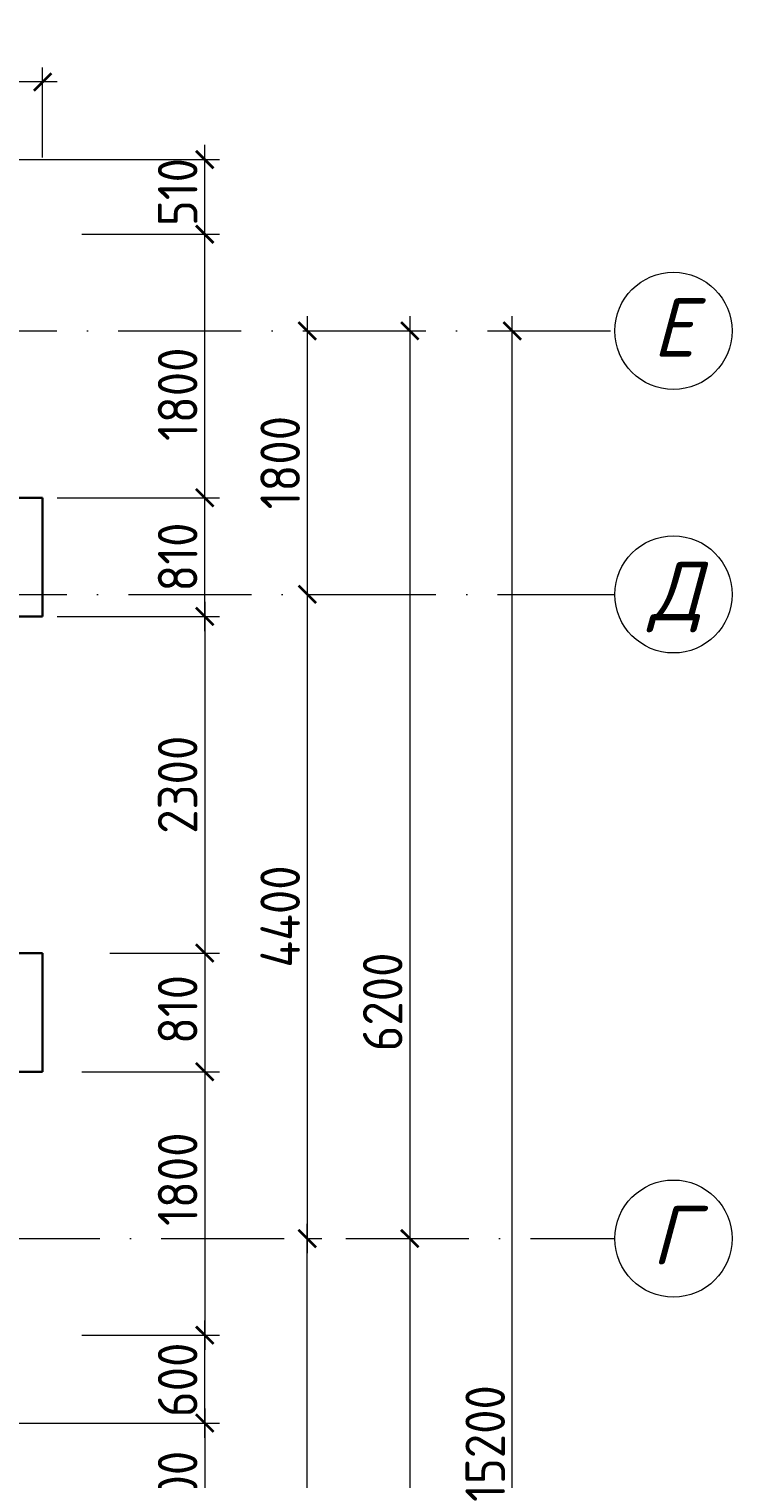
# Model space of a CAD drawing. Header units: millimetres. Extents: x 854812 to 1164625, y 589925 to 823301.
# Drawn here: x 978690 to 983490, y 698130 to 708027 of the extents above; entities that cross this region are included whole.
import ezdxf
from ezdxf.enums import TextEntityAlignment as Align

# ---------------------------------------------------------------- set-up
doc = ezdxf.new("R2010")
doc.units = ezdxf.units.MM
doc.linetypes.add('ACAD_ISO10W100', pattern=[18, 12, -3, 0, -3])
doc.linetypes.add('JIS_08_15', pattern=[17.25, 15, -0.75, 0.75, -0.75])
doc.layers.get('Defpoints').update_dxf_attribs({"color": 40})
for name, color, linetype, lineweight in [('оси', 50, 'JIS_08_15', 9), ('размеры', 215, 'Continuous', 13), ('стены', 172, 'Continuous', 30), ('текст', 7, 'Continuous', 13), ('ФАСАД', 7, 'Continuous', 13)]:
    doc.layers.add(name, color=color, linetype=linetype, lineweight=lineweight)
doc.styles.add('GOST 2.304', font='isocpeur.ttf', dxfattribs={"width": 0.9})
doc.styles.add('Isocpeur', font='isocpeui.ttf')
doc.dimstyles.new('1', dxfattribs={"dimscale": 100, "dimtxt": 2.7, "dimasz": 1.2, "dimexe": 1, "dimexo": 1, "dimgap": 0.5, "dimtad": 1, "dimdec": 0, "dimzin": 0, "dimdsep": 46, "dimtxsty": 'GOST 2.304', "dimblk": 'ARCHTICK', "dimcen": 0.09, "dimdle": 1, "dimclrd": 256, "dimclre": 256, "dimclrt": 7, "dimadec": 0, "dimazin": 0, "dimtfac": 1, "dimtdec": 0, "dimtmove": 1, "dimatfit": 3, "dimldrblk": 'ARCHTICK', "dimfxl": 100, "dimtolj": 1, "dimtzin": 0, "dimlwd": 5, "dimlwe": 5, "dimarcsym": 1})

# ---------------------------------------------------------------- blocks, each defined once
blk = doc.blocks.new('_ArchTick')
at = {"color": 0, "linetype": 'ByBlock', "const_width": 0.15}
blk.add_lwpolyline([(-0.5, -0.5), (0.5, 0.5)], dxfattribs=at)
blk = doc.blocks.new('*D135')
at = {"layer": 'Defpoints', "color": 0, "ltscale": 0.1}
for p in [(979242.3, 704015.3), (979141.2, 701715.3), (979889.6, 701715.3)]:
    blk.add_point(p, dxfattribs=at)
at = {"layer": 'размеры', "lineweight": 5, "ltscale": 0.1}
for p, q in [((979889.6, 704115.3), (979889.6, 701615.3)), ((979342.3, 704015.3), (979989.6, 704015.3)), ((979241.2, 701715.3), (979989.6, 701715.3))]:
    blk.add_line(p, q, dxfattribs=at)
at = {"layer": 'размеры', "lineweight": 5, "ltscale": 0.1, "xscale": 120, "yscale": 120, "zscale": 120}
for p, rotation in [((979889.6, 704015.3), 90), ((979889.6, 701715.3), 270)]:
    blk.add_blockref('_ArchTick', p, dxfattribs=dict(at, rotation=rotation))
at = {"layer": 'размеры', "color": 7, "ltscale": 0.1, "insert": (979704.6, 702865.3), "char_height": 270, "attachment_point": 5, "rotation": 90, "style": 'GOST 2.304'}
blk.add_mtext('\\A1;2300', dxfattribs=at)
blk = doc.blocks.new('*D138')
at = {"layer": 'Defpoints', "color": 0, "ltscale": 0.1}
for p in [(978951.4, 700905.1), (978951.4, 699105.1), (979889.6, 699105.1)]:
    blk.add_point(p, dxfattribs=at)
at = {"layer": 'размеры', "lineweight": 5, "ltscale": 0.1}
for p, q in [((979889.6, 701005.1), (979889.6, 699005.1)), ((979051.4, 700905.1), (979989.6, 700905.1)), ((979051.4, 699105.1), (979989.6, 699105.1))]:
    blk.add_line(p, q, dxfattribs=at)
at = {"layer": 'размеры', "lineweight": 5, "ltscale": 0.1, "xscale": 120, "yscale": 120, "zscale": 120}
for p, rotation in [((979889.6, 700905.1), 90), ((979889.6, 699105.1), 270)]:
    blk.add_blockref('_ArchTick', p, dxfattribs=dict(at, rotation=rotation))
at = {"layer": 'размеры', "color": 7, "ltscale": 0.1, "insert": (979704.6, 700171), "char_height": 270, "attachment_point": 5, "rotation": 90, "style": 'GOST 2.304'}
blk.add_mtext('\\A1;1800', dxfattribs=at)
blk = doc.blocks.new('*D140')
at = {"layer": 'Defpoints', "color": 0, "ltscale": 0.1}
for p in [(978951.4, 706625.3), (979889.6, 706625.3), (978951.4, 704825.3)]:
    blk.add_point(p, dxfattribs=at)
at = {"layer": 'размеры', "lineweight": 5, "ltscale": 0.1}
for p, q in [((979889.6, 704725.3), (979889.6, 706725.3)), ((979051.4, 706625.3), (979989.6, 706625.3)), ((979051.4, 704825.3), (979989.6, 704825.3))]:
    blk.add_line(p, q, dxfattribs=at)
at = {"layer": 'размеры', "lineweight": 5, "ltscale": 0.1, "xscale": 120, "yscale": 120, "zscale": 120}
for p, rotation in [((979889.6, 706625.3), 90), ((979889.6, 704825.3), 270)]:
    blk.add_blockref('_ArchTick', p, dxfattribs=dict(at, rotation=rotation))
at = {"layer": 'размеры', "color": 7, "ltscale": 0.1, "insert": (979704.6, 705532.5), "char_height": 270, "attachment_point": 5, "rotation": 90, "style": 'GOST 2.304'}
blk.add_mtext('\\A1;1800', dxfattribs=at)
blk = doc.blocks.new('*D147')
at = {"layer": 'Defpoints', "color": 0, "ltscale": 0.1}
for p in [(980502.1, 705965.3), (980502.1, 704165.3), (980589.6, 704165.3)]:
    blk.add_point(p, dxfattribs=at)
at = {"layer": 'размеры', "lineweight": 5, "ltscale": 0.1}
for p, q in [((980589.6, 706065.3), (980589.6, 704065.3)), ((980602.1, 705965.3), (980689.6, 705965.3)), ((980602.1, 704165.3), (980689.6, 704165.3))]:
    blk.add_line(p, q, dxfattribs=at)
at = {"layer": 'размеры', "lineweight": 5, "ltscale": 0.1, "xscale": 120, "yscale": 120, "zscale": 120}
for p, rotation in [((980589.6, 705965.3), 90), ((980589.6, 704165.3), 270)]:
    blk.add_blockref('_ArchTick', p, dxfattribs=dict(at, rotation=rotation))
at = {"layer": 'размеры', "color": 7, "ltscale": 0.1, "insert": (980404.6, 705065.3), "char_height": 270, "attachment_point": 5, "rotation": 90, "style": 'GOST 2.304'}
blk.add_mtext('\\A1;1800', dxfattribs=at)
blk = doc.blocks.new('*D148')
at = {"layer": 'Defpoints', "color": 0, "ltscale": 0.1}
for p in [(980502.1, 704165.3), (980502.1, 699765.1), (980589.6, 699765.1)]:
    blk.add_point(p, dxfattribs=at)
at = {"layer": 'размеры', "lineweight": 5, "ltscale": 0.1}
for p, q in [((980589.6, 704265.3), (980589.6, 699665.1)), ((980602.1, 704165.3), (980689.6, 704165.3)), ((980602.1, 699765.1), (980689.6, 699765.1))]:
    blk.add_line(p, q, dxfattribs=at)
at = {"layer": 'размеры', "lineweight": 5, "ltscale": 0.1, "xscale": 120, "yscale": 120, "zscale": 120}
for p, rotation in [((980589.6, 704165.3), 90), ((980589.6, 699765.1), 270)]:
    blk.add_blockref('_ArchTick', p, dxfattribs=dict(at, rotation=rotation))
at = {"layer": 'размеры', "color": 7, "ltscale": 0.1, "insert": (980404.6, 701965.2), "char_height": 270, "attachment_point": 5, "rotation": 90, "style": 'GOST 2.304'}
blk.add_mtext('\\A1;4400', dxfattribs=at)
blk = doc.blocks.new('*D149')
at = {"layer": 'Defpoints', "color": 0, "ltscale": 0.1}
for p in [(981202.1, 699765.1), (981202.1, 692565.1), (981289.6, 692565.1)]:
    blk.add_point(p, dxfattribs=at)
at = {"layer": 'размеры', "lineweight": 5, "ltscale": 0.1}
for p, q in [((981289.6, 699865.1), (981289.6, 692465.1)), ((981302.1, 699765.1), (981389.6, 699765.1)), ((981302.1, 692565.1), (981389.6, 692565.1))]:
    blk.add_line(p, q, dxfattribs=at)
at = {"layer": 'размеры', "lineweight": 5, "ltscale": 0.1, "xscale": 120, "yscale": 120, "zscale": 120}
for p, rotation in [((981289.6, 699765.1), 90), ((981289.6, 692565.1), 270)]:
    blk.add_blockref('_ArchTick', p, dxfattribs=dict(at, rotation=rotation))
at = {"layer": 'размеры', "color": 7, "ltscale": 0.1, "insert": (981104.6, 696165.1), "char_height": 270, "attachment_point": 5, "rotation": 90, "style": 'GOST 2.304'}
blk.add_mtext('\\A1;7200', dxfattribs=at)
blk = doc.blocks.new('*D150')
at = {"layer": 'Defpoints', "color": 0, "ltscale": 0.1}
for p in [(981216.3, 705965.3), (981216.3, 699765.1), (981289.6, 699765.1)]:
    blk.add_point(p, dxfattribs=at)
at = {"layer": 'размеры', "lineweight": 5, "ltscale": 0.1}
for p, q in [((981289.6, 706065.3), (981289.6, 699665.1)), ((981316.3, 705965.3), (981389.6, 705965.3)), ((981316.3, 699765.1), (981389.6, 699765.1))]:
    blk.add_line(p, q, dxfattribs=at)
at = {"layer": 'размеры', "lineweight": 5, "ltscale": 0.1, "xscale": 120, "yscale": 120, "zscale": 120}
for p, rotation in [((981289.6, 705965.3), 90), ((981289.6, 699765.1), 270)]:
    blk.add_blockref('_ArchTick', p, dxfattribs=dict(at, rotation=rotation))
at = {"layer": 'размеры', "color": 7, "ltscale": 0.1, "insert": (981104.6, 701381.5), "char_height": 270, "attachment_point": 5, "rotation": 90, "style": 'GOST 2.304'}
blk.add_mtext('\\A1;6200', dxfattribs=at)
blk = doc.blocks.new('*D154')
at = {"layer": 'Defpoints', "color": 0, "lineweight": 50, "ltscale": 0.1}
for p in [(976972.5, 707665.3), (976972.5, 707049.9), (978782.5, 707049.9)]:
    blk.add_point(p, dxfattribs=at)
at = {"layer": 'размеры', "lineweight": 5, "ltscale": 0.1}
for p, q in [((976972.5, 707149.9), (976972.5, 707765.3)), ((978782.5, 707149.9), (978782.5, 707765.3)), ((978882.5, 707665.3), (976872.5, 707665.3))]:
    blk.add_line(p, q, dxfattribs=at)
at = {"layer": 'размеры', "lineweight": 5, "ltscale": 0.1, "xscale": 120, "yscale": 120, "zscale": 120, "rotation": 180}
blk.add_blockref('_ArchTick', (976972.5, 707665.3), dxfattribs=at)
at = {"layer": 'размеры', "lineweight": 5, "ltscale": 0.1, "xscale": 120, "yscale": 120, "zscale": 120}
blk.add_blockref('_ArchTick', (978782.5, 707665.3), dxfattribs=at)
at = {"layer": 'размеры', "color": 7, "ltscale": 0.1, "insert": (977712.8, 707850.3), "char_height": 270, "attachment_point": 5, "style": 'GOST 2.304'}
blk.add_mtext('\\A1;1810', dxfattribs=at)
blk = doc.blocks.new('*D182')
at = {"layer": 'Defpoints', "color": 0, "ltscale": 0.1}
for p in [(981989.6, 705965.3), (981989.6, 705965.3), (981989.6, 690765.1)]:
    blk.add_point(p, dxfattribs=at)
at = {"layer": 'ФАСАД', "lineweight": 5, "ltscale": 0.1}
blk.add_line((981989.6, 690665.1), (981989.6, 706065.3), dxfattribs=at)
at = {"layer": 'ФАСАД', "lineweight": 5, "ltscale": 0.1, "xscale": 120, "yscale": 120, "zscale": 120}
for p, rotation in [((981989.6, 705965.3), 90), ((981989.6, 690765.1), 270)]:
    blk.add_blockref('_ArchTick', p, dxfattribs=dict(at, rotation=rotation))
at = {"layer": 'ФАСАД', "color": 7, "lineweight": 35, "ltscale": 0.1, "insert": (981804.6, 698365.2), "char_height": 270, "attachment_point": 5, "rotation": 90, "style": 'GOST 2.304'}
blk.add_mtext('\\A1;15200', dxfattribs=at)
blk = doc.blocks.new('*D184')
at = {"layer": 'Defpoints', "color": 0, "ltscale": 0.1}
for p in [(980589.6, 699765.1), (980589.6, 699765.1), (980589.6, 692565.1)]:
    blk.add_point(p, dxfattribs=at)
at = {"layer": 'ФАСАД', "lineweight": 5, "ltscale": 0.1}
blk.add_line((980589.6, 692465.1), (980589.6, 699865.1), dxfattribs=at)
at = {"layer": 'ФАСАД', "lineweight": 5, "ltscale": 0.1, "xscale": 120, "yscale": 120, "zscale": 120}
for p, rotation in [((980589.6, 699765.1), 90), ((980589.6, 692565.1), 270)]:
    blk.add_blockref('_ArchTick', p, dxfattribs=dict(at, rotation=rotation))
at = {"layer": 'ФАСАД', "color": 7, "lineweight": 35, "ltscale": 0.1, "insert": (980404.6, 696165.1), "char_height": 270, "attachment_point": 5, "rotation": 90, "style": 'GOST 2.304'}
blk.add_mtext('\\A1;7200', dxfattribs=at)
blk = doc.blocks.new('*D185')
at = {"layer": 'Defpoints', "color": 0, "ltscale": 0.1}
for p in [(978782.5, 704825.3), (979889.6, 704825.3), (978782.5, 704015.3)]:
    blk.add_point(p, dxfattribs=at)
at = {"layer": 'размеры', "lineweight": 5, "ltscale": 0.1}
for p, q in [((979889.6, 703915.3), (979889.6, 704925.3)), ((978882.5, 704825.3), (979989.6, 704825.3)), ((978882.5, 704015.3), (979989.6, 704015.3))]:
    blk.add_line(p, q, dxfattribs=at)
at = {"layer": 'размеры', "lineweight": 5, "ltscale": 0.1, "xscale": 120, "yscale": 120, "zscale": 120}
for p, rotation in [((979889.6, 704825.3), 90), ((979889.6, 704015.3), 270)]:
    blk.add_blockref('_ArchTick', p, dxfattribs=dict(at, rotation=rotation))
at = {"layer": 'размеры', "color": 7, "ltscale": 0.1, "insert": (979704.6, 704420.3), "char_height": 270, "attachment_point": 5, "rotation": 90, "style": 'GOST 2.304'}
blk.add_mtext('\\A1;810', dxfattribs=at)
blk = doc.blocks.new('*D186')
at = {"layer": 'Defpoints', "color": 0, "ltscale": 0.1}
for p in [(979458.8, 701715.1), (979458.8, 700905.1), (979889.6, 700905.1)]:
    blk.add_point(p, dxfattribs=at)
at = {"layer": 'размеры', "lineweight": 5, "ltscale": 0.1}
for p, q in [((979889.6, 701815.1), (979889.6, 700805.1)), ((979558.8, 701715.1), (979989.6, 701715.1)), ((979558.8, 700905.1), (979989.6, 700905.1))]:
    blk.add_line(p, q, dxfattribs=at)
at = {"layer": 'размеры', "lineweight": 5, "ltscale": 0.1, "xscale": 120, "yscale": 120, "zscale": 120}
for p, rotation in [((979889.6, 701715.1), 90), ((979889.6, 700905.1), 270)]:
    blk.add_blockref('_ArchTick', p, dxfattribs=dict(at, rotation=rotation))
at = {"layer": 'размеры', "color": 7, "ltscale": 0.1, "insert": (979704.6, 701329.9), "char_height": 270, "attachment_point": 5, "rotation": 90, "style": 'GOST 2.304'}
blk.add_mtext('\\A1;810', dxfattribs=at)
blk = doc.blocks.new('*D188')
at = {"layer": 'Defpoints', "color": 0, "ltscale": 0.1}
for p in [(976922.5, 698505.3), (976922.5, 697505.3), (979889.6, 697505.3)]:
    blk.add_point(p, dxfattribs=at)
at = {"layer": 'размеры', "lineweight": 5, "ltscale": 0.1}
for p, q in [((979889.6, 698605.3), (979889.6, 697405.3)), ((977022.5, 698505.3), (979989.6, 698505.3)), ((977022.5, 697505.3), (979989.6, 697505.3))]:
    blk.add_line(p, q, dxfattribs=at)
at = {"layer": 'размеры', "lineweight": 5, "ltscale": 0.1, "xscale": 120, "yscale": 120, "zscale": 120}
for p, rotation in [((979889.6, 698505.3), 90), ((979889.6, 697505.3), 270)]:
    blk.add_blockref('_ArchTick', p, dxfattribs=dict(at, rotation=rotation))
at = {"layer": 'размеры', "color": 7, "ltscale": 0.1, "insert": (979704.6, 698005.3), "char_height": 270, "attachment_point": 5, "rotation": 90, "style": 'GOST 2.304'}
blk.add_mtext('\\A1;1000', dxfattribs=at)
blk = doc.blocks.new('*D189')
at = {"layer": 'Defpoints', "color": 0, "ltscale": 0.1}
for p in [(979274.3, 699105.1), (979889.6, 699105.1), (979411, 698505.3)]:
    blk.add_point(p, dxfattribs=at)
at = {"layer": 'размеры', "lineweight": 5, "ltscale": 0.1}
for p, q in [((979889.6, 698405.3), (979889.6, 699205.1)), ((979374.3, 699105.1), (979989.6, 699105.1)), ((979511, 698505.3), (979989.6, 698505.3))]:
    blk.add_line(p, q, dxfattribs=at)
at = {"layer": 'размеры', "lineweight": 5, "ltscale": 0.1, "xscale": 120, "yscale": 120, "zscale": 120}
for p, rotation in [((979889.6, 699105.1), 90), ((979889.6, 698505.3), 270)]:
    blk.add_blockref('_ArchTick', p, dxfattribs=dict(at, rotation=rotation))
at = {"layer": 'размеры', "color": 7, "ltscale": 0.1, "insert": (979704.6, 698800.2), "char_height": 270, "attachment_point": 5, "rotation": 90, "style": 'GOST 2.304'}
blk.add_mtext('\\A1;600', dxfattribs=at)
blk = doc.blocks.new('*D124')
at = {"layer": 'Defpoints', "color": 0, "lineweight": 50, "ltscale": 0.1}
for p in [(976919.6, 707135.3), (979889.6, 707135.3), (979713.4, 706625.3)]:
    blk.add_point(p, dxfattribs=at)
at = {"layer": 'размеры', "lineweight": 5, "ltscale": 0.1}
for p, q in [((979889.6, 706525.3), (979889.6, 707235.3)), ((977019.6, 707135.3), (979989.6, 707135.3)), ((979813.4, 706625.3), (979989.6, 706625.3))]:
    blk.add_line(p, q, dxfattribs=at)
at = {"layer": 'размеры', "lineweight": 5, "ltscale": 0.1, "xscale": 120, "yscale": 120, "zscale": 120}
for p, rotation in [((979889.6, 707135.3), 90), ((979889.6, 706625.3), 270)]:
    blk.add_blockref('_ArchTick', p, dxfattribs=dict(at, rotation=rotation))
at = {"layer": 'размеры', "color": 7, "ltscale": 0.1, "insert": (979704.6, 706913.5), "char_height": 270, "attachment_point": 5, "rotation": 90, "style": 'GOST 2.304'}
blk.add_mtext('\\A1;510', dxfattribs=at)

msp = doc.modelspace()

# ---------------------------------------------------------------- linework, layer by layer
at = {"layer": 'оси', "color": 7, "linetype": 'ACAD_ISO10W100', "ltscale": 70}
for p, q in [((969218.2, 705965.3), (982689.6, 705965.3)), ((968027.5, 704165.3), (982689.6, 704165.3)), ((977072.5, 699765.3), (982689.6, 699765.3))]:
    msp.add_line(p, q, dxfattribs=at)
at = {"layer": 'стены', "ltscale": 0.1}
for p, q in [((978782.5, 704825.3), (976922.5, 704825.3)), ((978782.5, 704825.3), (978782.5, 704015.3)), ((977612.5, 704015.3), (978782.5, 704015.3)), ((977612.5, 701715.1), (978782.5, 701715.1)), ((978782.5, 701715.1), (978782.5, 700905.1)), ((977612.5, 700905.1), (978782.5, 700905.1))]:
    msp.add_line(p, q, dxfattribs=at)
at = {"layer": 'текст', "color": 7}
for centre in [(983089.6, 705965.3), (983089.6, 704165.1), (983089.6, 699765.3)]:
    msp.add_circle(centre, 400, dxfattribs=at)

# ---------------------------------------------------------------- texts
at = {"layer": 'текст', "color": 7, "style": 'Isocpeur'}
for s, p in [('Е', (983091.8, 705788.9)), ('Е', (983091.8, 705788.9)), ('Д', (983104.8, 703988.7)), ('Д', (983104.8, 703988.7)), ('Г', (983088.7, 699588.9)), ('Г', (983088.7, 699588.9))]:
    msp.add_text(s, height=400, dxfattribs=at).set_placement(p, align=Align.CENTER)

# ---------------------------------------------------------------- dimensions: what is measured, and where the dimension line sits
at = {"layer": 'размеры', "ltscale": 0.1}
for base, p1, p2, angle, picture, middle in [((976972.5, 707665.3), (978782.5, 707049.9), (976972.5, 707049.9), 180, '*D154', (977712.8, 707665.3)), ((979889.6, 707135.3), (979713.4, 706625.3), (976919.6, 707135.3), 90, '*D124', (979889.6, 706913.5)), ((979889.6, 706625.3), (978951.4, 704825.3), (978951.4, 706625.3), 270, '*D140', (979889.6, 705532.5)), ((981289.6, 699765.1), (981216.3, 705965.3), (981216.3, 699765.1), 90, '*D150', (981289.6, 701381.5)), ((979889.6, 701715.3), (979242.3, 704015.3), (979141.2, 701715.3), 90, '*D135', (979889.6, 702865.3)), ((979889.6, 700905.1), (979458.8, 701715.1), (979458.8, 700905.1), 90, '*D186', (979889.6, 701329.9)), ((979889.6, 699105.1), (978951.4, 700905.1), (978951.4, 699105.1), 90, '*D138', (979889.6, 700171)), ((979889.6, 699105.1), (979411, 698505.3), (979274.3, 699105.1), 90, '*D189', (979889.6, 698800.2))]:
    dim = msp.add_linear_dim(base=base, p1=p1, p2=p2, angle=angle, dimstyle='1', dxfattribs=at)
    dim.commit()
    dim.dimension.update_dxf_attribs({"geometry": picture, "text_midpoint": middle, "dimtype": 160})
for base, p1, p2, angle, picture, middle in [((980589.6, 704165.3), (980502.1, 705965.3), (980502.1, 704165.3), 90, '*D147', (980404.6, 705065.3)), ((979889.6, 704825.3), (978782.5, 704015.3), (978782.5, 704825.3), 90, '*D185', (979704.6, 704420.3)), ((980589.6, 699765.1), (980502.1, 704165.3), (980502.1, 699765.1), 90, '*D148', (980404.6, 701965.2)), ((981289.6, 692565.1), (981202.1, 699765.1), (981202.1, 692565.1), 90, '*D149', (981104.6, 696165.1)), ((979889.6, 697505.3), (976922.5, 698505.3), (976922.5, 697505.3), 270, '*D188', (979704.6, 698005.3))]:
    dim = msp.add_linear_dim(base=base, p1=p1, p2=p2, angle=angle, dimstyle='1', dxfattribs=at)
    dim.commit()
    dim.dimension.update_dxf_attribs({"geometry": picture, "text_midpoint": middle})
at = {"layer": 'ФАСАД', "color": 1, "lineweight": 35, "ltscale": 0.1}
for base, p1, p2, picture, middle in [((981989.6, 705965.3), (981989.6, 690765.1), (981989.6, 705965.3), '*D182', (981804.6, 698365.2)), ((980589.6, 699765.1), (980589.6, 692565.1), (980589.6, 699765.1), '*D184', (980404.6, 696165.1))]:
    dim = msp.add_linear_dim(base=base, p1=p1, p2=p2, angle=90, dimstyle='1', dxfattribs=at)
    dim.commit()
    dim.dimension.update_dxf_attribs({"geometry": picture, "text_midpoint": middle})

doc.saveas('drawing.dxf')
